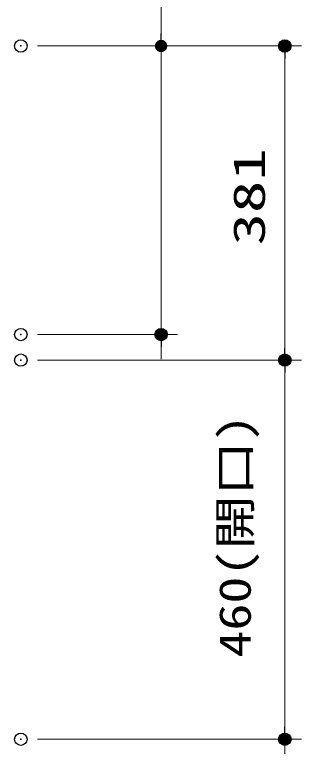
# Model space of a CAD drawing. Units: millimetres, scale not verified. Extents: x -9797 to 9797, y -4555 to 4555.
# Drawn here: x -5876 to -5529, y 1035 to 1923 of the extents above; entities that cross this region are included whole.
import ezdxf
from ezdxf.enums import TextEntityAlignment as Align

# ---------------------------------------------------------------- set-up
doc = ezdxf.new("R2010")
doc.units = ezdxf.units.MM
doc.header["$LTSCALE"] = 30
doc.header["$PDMODE"] = 32
doc.header["$PDSIZE"] = 15
for name, color, linetype, lineweight in [('0-0_0', 7, 'Continuous', 25), ('0-3_寸法ﾚｲﾔｰ', 30, 'Continuous', 13), ('0-4_DEFPOINTS', 7, 'Continuous', 25)]:
    doc.layers.add(name, color=color, linetype=linetype, lineweight=lineweight)
doc.styles.add('ＭＳ ゴシック', font='')
doc.styles.get('ＭＳ ゴシック').set_extended_font_data('MS Gothic')

# ---------------------------------------------------------------- blocks, each defined once
blk = doc.blocks.new('_DOT')
at = {"layer": '0-0_0', "color": 30}
blk.add_line((-15, 0), (-30, 0), dxfattribs=at)
for points in [[(0, 0), (-15, 0), (-14.88, 1.88)], [(0, 0), (-14.88, -1.88), (-15, 0)], [(0, 0), (-14.88, 1.88), (-14.53, 3.73)], [(0, 0), (-14.53, -3.73), (-14.88, -1.88)], [(0, 0), (-14.53, 3.73), (-13.95, 5.52)], [(0, 0), (-13.95, -5.52), (-14.53, -3.73)], [(0, 0), (-13.95, 5.52), (-13.14, 7.23)], [(0, 0), (-13.14, -7.23), (-13.95, -5.52)], [(0, 0), (-13.14, 7.23), (-12.14, 8.82)], [(0, 0), (-12.14, -8.82), (-13.14, -7.23)], [(0, 0), (-12.14, 8.82), (-10.93, 10.27)], [(0, 0), (-10.93, -10.27), (-12.14, -8.82)], [(0, 0), (-10.93, 10.27), (-9.56, 11.56)], [(0, 0), (-9.56, -11.56), (-10.93, -10.27)], [(0, 0), (-9.56, 11.56), (-8.04, 12.66)], [(0, 0), (-8.04, -12.66), (-9.56, -11.56)], [(0, 0), (-8.04, 12.66), (-6.39, 13.57)], [(0, 0), (-6.39, -13.57), (-8.04, -12.66)], [(0, 0), (-6.39, 13.57), (-4.64, 14.27)], [(0, 0), (-4.64, -14.27), (-6.39, -13.57)], [(0, 0), (-4.64, 14.27), (-2.81, 14.73)], [(0, 0), (-2.81, -14.73), (-4.64, -14.27)], [(0, 0), (-2.81, 14.73), (-0.94, 14.97)], [(0, 0), (-0.94, -14.97), (-2.81, -14.73)], [(0, 0), (-0.94, 14.97), (0.94, 14.97)], [(0, 0), (0.94, -14.97), (-0.94, -14.97)], [(0, 0), (0.94, 14.97), (2.81, 14.73)], [(0, 0), (2.81, 14.73), (4.64, 14.27)], [(0, 0), (4.64, 14.27), (6.39, 13.57)], [(0, 0), (6.39, 13.57), (8.04, 12.66)], [(0, 0), (8.04, 12.66), (9.56, 11.56)], [(0, 0), (9.56, 11.56), (10.93, 10.27)], [(0, 0), (10.93, 10.27), (12.14, 8.82)], [(0, 0), (12.14, 8.82), (13.14, 7.23)], [(0, 0), (13.14, 7.23), (13.95, 5.52)], [(0, 0), (13.95, 5.52), (14.53, 3.73)], [(0, 0), (14.53, 3.73), (14.88, 1.88)], [(0, 0), (14.88, 1.88), (15, 0)], [(0, 0), (2.81, -14.73), (0.94, -14.97)], [(0, 0), (4.64, -14.27), (2.81, -14.73)], [(0, 0), (6.39, -13.57), (4.64, -14.27)], [(0, 0), (8.04, -12.66), (6.39, -13.57)], [(0, 0), (9.56, -11.56), (8.04, -12.66)], [(0, 0), (10.93, -10.27), (9.56, -11.56)], [(0, 0), (12.14, -8.82), (10.93, -10.27)], [(0, 0), (13.14, -7.23), (12.14, -8.82)], [(0, 0), (13.95, -5.52), (13.14, -7.23)], [(0, 0), (14.53, -3.73), (13.95, -5.52)], [(0, 0), (14.88, -1.88), (14.53, -3.73)], [(0, 0), (15, 0), (14.88, -1.88)]]:
    blk.add_solid(points, dxfattribs=at)

msp = doc.modelspace()

# ---------------------------------------------------------------- linework, layer by layer
at = {"layer": '0-3_寸法ﾚｲﾔｰ'}
for p, q in [((-5698.56, 1885), (-5698.56, 2541.29)), ((-5698.56, 1900), (-5698.56, 1915)), ((-5848.56, 1885), (-5528.56, 1885)), ((-5848.56, 1885), (-5678.56, 1885)), ((-5698.56, 1885), (-5698.56, 1535)), ((-5548.56, 1519), (-5548.56, 1870)), ((-5848.56, 1535), (-5678.56, 1535)), ((-5698.56, 1520), (-5698.56, 1505)), ((-5848.56, 1504), (-5528.56, 1504)), ((-5848.56, 1504), (-5528.56, 1504)), ((-5548.56, 1059), (-5548.56, 1489)), ((-5548.56, 1059), (-5548.56, 1074)), ((-5848.56, 1044), (-5528.56, 1044)), ((-5848.56, 1044), (-5528.56, 1044)), ((-5548.56, 985), (-5548.56, 1044))]:
    msp.add_line(p, q, dxfattribs=at)
at = {"layer": '0-4_DEFPOINTS'}
for p in [(-5868.56, 1885), (-5548.56, 1885), (-5868.56, 1535), (-5698.56, 1535), (-5868.56, 1504), (-5548.56, 1504), (-5868.56, 1044), (-5548.56, 1044)]:
    msp.add_point(p, dxfattribs=at)

# ---------------------------------------------------------------- block references
at = {"layer": '0-3_寸法ﾚｲﾔｰ', "xscale": 0.5, "yscale": 0.5}
for p, rotation in [((-5698.56, 1885), 270), ((-5548.56, 1885), 90), ((-5698.56, 1535), 90), ((-5548.56, 1504), 270), ((-5548.56, 1504), 90), ((-5548.56, 1044), 270), ((-5548.56, 1044), 270)]:
    msp.add_blockref('_DOT', p, dxfattribs=dict(at, rotation=rotation))

# ---------------------------------------------------------------- texts
at = {"layer": '0-3_寸法ﾚｲﾔｰ', "style": 'ＭＳ ゴシック'}
for s, width, p in [('381', 1.5, (-5561.16, 1643.07)), ('460(開口)', 1.25, (-5578.3, 1143.14))]:
    msp.add_text(s, height=38.49, rotation=90, dxfattribs=dict(at, width=width)).set_placement(p, align=Align.BOTTOM_LEFT)

doc.saveas('drawing.dxf')
